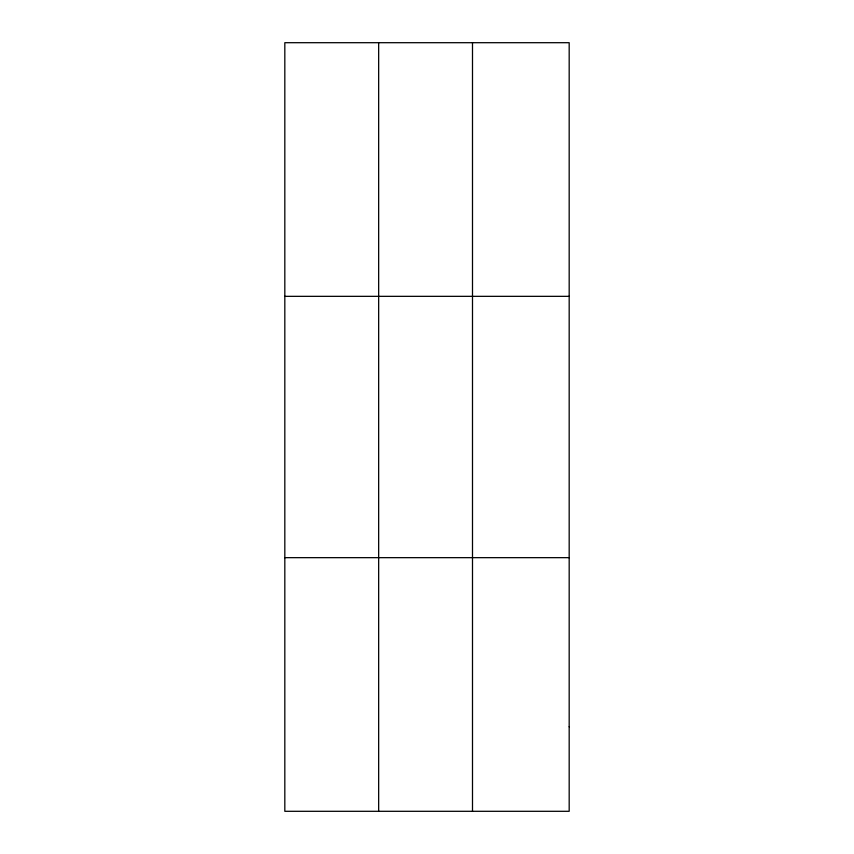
<?xml version="1.0" encoding="UTF-8"?>
<svg xmlns="http://www.w3.org/2000/svg" width="854" height="854" viewBox="0 0 854 854"><rect width="100%" height="100%" fill="white"/><g stroke="black" fill="none" stroke-linecap="round" stroke-linejoin="round"><path stroke-width="1.28" d="M378.664 811.3L378.664 42.7M472.497 811.3L472.497 42.7M284.82 296.338L569.18 296.338M284.82 557.662L569.18 557.662M569.18 726.754L569.18 811.3L284.82 811.3L284.82 42.7L569.18 42.7L569.18 726.754"/></g></svg>
